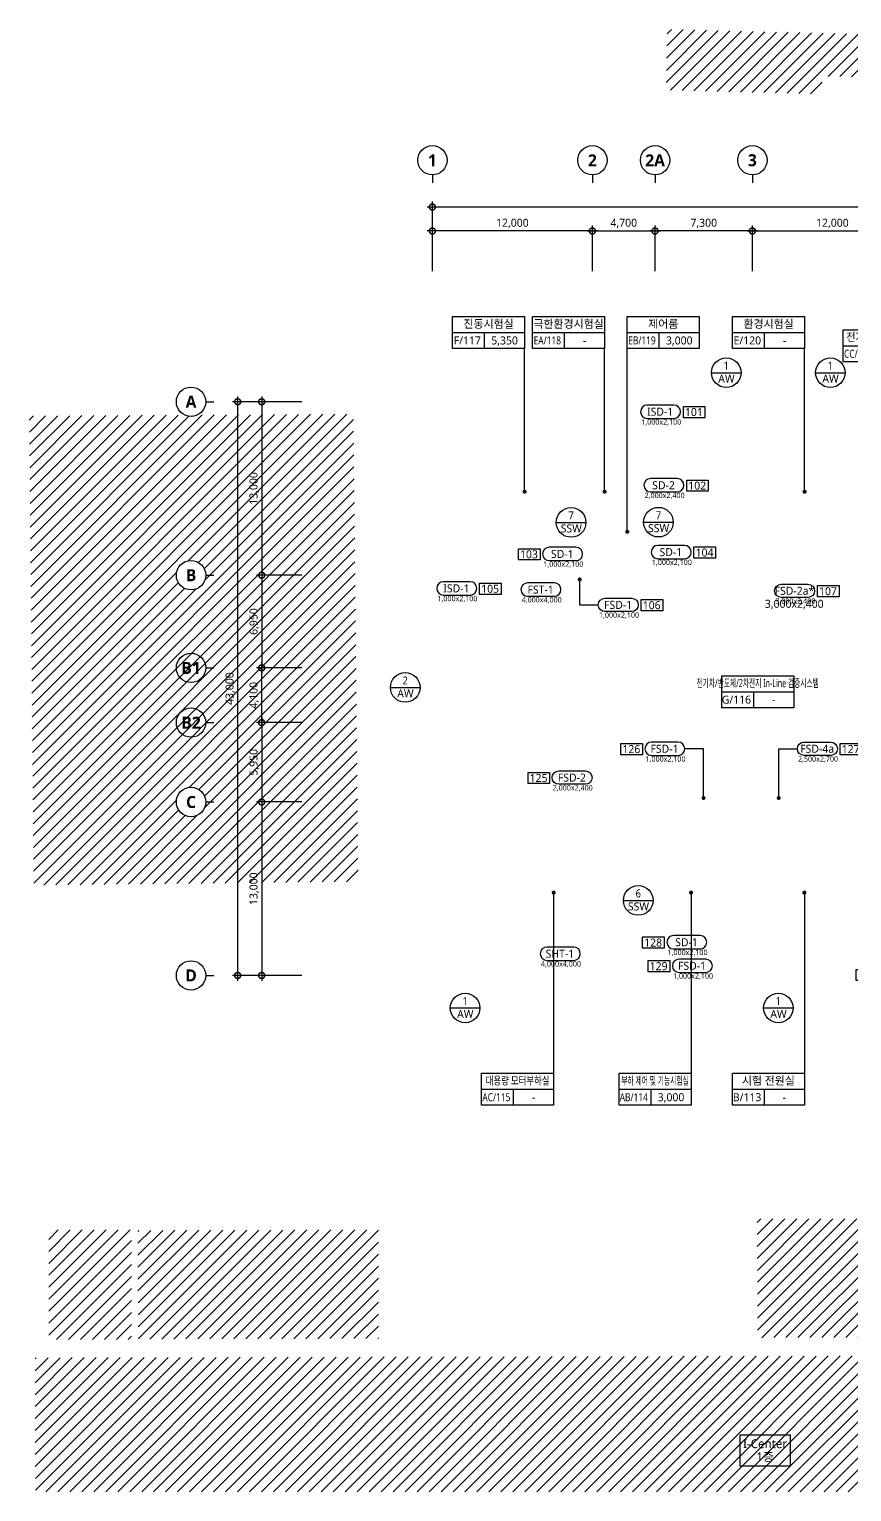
# Model space of a CAD drawing. Header units: millimetres. Extents: x 11266 to 497460, y 4200 to 113820.
# Drawn here: x 11266 to 72953, y 4200 to 113820 of the extents above; entities that cross this region are included whole.
import ezdxf
from ezdxf.enums import TextEntityAlignment as Align

# ---------------------------------------------------------------- set-up
doc = ezdxf.new("R2010")
doc.units = ezdxf.units.MM
doc.header["$LTSCALE"] = 200
doc.layers.get('DEFPOINTS').update_dxf_attribs({"color": 137})
for name, color, linetype, plot in [('# Door 사이즈', 7, 'Continuous', False), ('# 도어 넘버', 3, 'Continuous', False), ('AREA', 30, 'Continuous', False)]:
    doc.layers.add(name, color=color, linetype=linetype, plot=plot)
for name, color, linetype in [('a-TAG-1', 6, 'Continuous'), ('DIM', 7, 'Continuous'), ('HAT', 8, 'Continuous'), ('SYM', 6, 'Continuous'), ('SYM-BUB', 3, 'Continuous'), ('SYM-LEAD', 6, 'Continuous'), ('TEXT', 3, 'Continuous'), ('TEXT-NOTE', 6, 'Continuous')]:
    doc.layers.add(name, color=color, linetype=linetype)
doc.styles.add('$0$스타일1', font='malgun.ttf')
doc.styles.add('ARIAL', font='malgun.ttf')
doc.styles.add('S1', font='malgun.ttf')
doc.styles.add('맑은고딕B', font='malgunbd.ttf')
doc.styles.add('스타일1', font='malgun.ttf')
doc.styles.add('스타일2', font='malgunbd.ttf')
doc.dimstyles.new('CJA', dxfattribs={"dimscale": 300, "dimtxt": 2.7, "dimasz": 1, "dimexe": 2, "dimexo": 3, "dimgap": 1, "dimtad": 1, "dimdec": 0, "dimzin": 1, "dimdsep": 46, "dimlunit": 6, "dimtxsty": '$0$스타일1', "dimblk": 'CJDOT', "dimcen": 0.09, "dimdle": 1, "dimclrd": 256, "dimclre": 256, "dimclrt": 3, "dimadec": 0, "dimazin": 0, "dimtfac": 1, "dimtdec": 0, "dimtix": 1, "dimtmove": 2, "dimatfit": 3, "dimldrblk": 'CJDOT', "dimfxl": 1, "dimtolj": 1, "dimtzin": 1, "dimarcsym": 0})
doc.dimstyles.new('DIM-QD 1', dxfattribs={"dimtxt": 3, "dimasz": 1.5, "dimexe": 1, "dimexo": 0, "dimgap": 1, "dimtad": 1, "dimdec": 3, "dimdsep": 46, "dimlunit": 6, "dimtxsty": '$0$스타일1', "dimblk1": 'ARCHTICK', "dimblk2": 'ARCHTICK', "dimsah": 1, "dimcen": 0, "dimclrd": 256, "dimclre": 256, "dimclrt": 3, "dimazin": 2, "dimtfac": 1, "dimtdec": 3, "dimtix": 1, "dimtmove": 2, "dimatfit": 3, "dimldrblk": 'ARCHTICK', "dimfxl": 1, "dimtolj": 1, "dimtzin": 0, "dimarcsym": 0})
pattern_1 = [(45, (-41500, -85900), (-449.0128, 449.0128), [])]
pattern_2 = [(45, (-42296.06, -85576.2), (-449.0128, 449.0128), [])]

# ---------------------------------------------------------------- blocks, each defined once
blk = doc.blocks.new('DN')
at = {"layer": 'SYM', "color": 6}
blk.add_lwpolyline([(12.5, 0.17, 1), (12.5, 5.17), (2.5, 5.17, 1), (2.5, 0.17)], format="xyb", close=True, dxfattribs=at)
at = {"layer": 'SYM', "color": 3, "style": '스타일1'}
blk.add_attdef('FSD-1', text='', height=3, dxfattribs=at).set_placement((7.37, 2.67), align=Align.MIDDLE_CENTER)
blk = doc.blocks.new('_ARCHTICK')
at = {"color": 0, "linetype": 'ByBlock', "const_width": 0.15}
blk.add_lwpolyline([(-0.5, -0.5), (0.5, 0.5)], dxfattribs=at)
blk = doc.blocks.new('dor&win')
at = {"layer": 'a-TAG-1', "ltscale": 0.2}
blk.add_line((-5.5, 0), (5.5, 0), dxfattribs=at)
blk.add_circle((0, 0), 5.5, dxfattribs=at)
at = {"layer": 'a-TAG-1', "color": 3, "style": 'ARIAL'}
for tag, p in [('1', (0, 2.58)), ('FSD', (0.07, -2.22))]:
    blk.add_attdef(tag, text='', height=3, dxfattribs=at).set_placement(p, align=Align.MIDDLE_CENTER)
blk = doc.blocks.new('room')
at = {"layer": 'TEXT-NOTE'}
for p, q in [((0, 0), (0, 12)), ((0, 12), (27, 12)), ((27, 12), (27, 0)), ((0, 6), (27, 6)), ((12, 0), (12, 6)), ((27, 0), (0, 0))]:
    blk.add_line(p, q, dxfattribs=at)
at = {"layer": 'TEXT-NOTE', "color": 3, "style": '스타일1'}
for tag, p in [('실명', (13.5, 9.28)), ('101', (5.53, 3.02)), ('2400', (19.5, 3))]:
    blk.add_attdef(tag, text='', height=3, dxfattribs=at).set_placement(p, align=Align.MIDDLE)
blk = doc.blocks.new('1F-H')
at = {"layer": 'HAT'}
h = blk.add_hatch(dxfattribs=at)
h.set_pattern_fill('ANSI31', color=256, scale=200)
h.set_pattern_definition(pattern_1)
h.paths.add_polyline_path([(32238, 27552), (17609, 27920), (17523, 23353), (29221, 23059), (29255, 24399), (32157, 24326)])
h = blk.add_hatch(dxfattribs=at)
h.set_pattern_fill('ANSI31', color=256, scale=200)
h.set_pattern_definition(pattern_1)
h.paths.add_polyline_path([(-29892, -36239), (-5562, -35966), (-5920, -924), (-17625, -992, -0.2239078), (-18563, -998), (-30234, -1066)])
h.paths.add_polyline_path([(-17000, -30000, -1), (-19200, -30000, -1)], flags=16)
h.paths.add_polyline_path([(-19200, -13000, -1), (-17000, -13000, -1)], flags=16)
h.paths.add_polyline_path([(-14564, -22876), (-14564, -20095), (-15974, -20095), (-15974, -22876)], flags=24)
h.paths.add_polyline_path([(-12766, -7917), (-12766, -5135), (-14176, -5135), (-14176, -7917)], flags=24)
h.paths.add_polyline_path([(-12766, -22917), (-12766, -20135), (-14176, -20135), (-14176, -22917)], flags=24)
h.paths.add_polyline_path([(-12766, -37917), (-12766, -35135), (-14176, -35135), (-14176, -37917)], flags=9)
h.paths.add_polyline_path([(-18724, -13675), (-17476, -13675), (-17476, -12325), (-18724, -12325)], flags=8)
h.paths.add_polyline_path([(-18733, -30698), (-17467, -30698), (-17467, -29302), (-18733, -29302)], flags=8)
h = blk.add_hatch(dxfattribs=at)
h.set_pattern_fill('ANSI31', color=256, scale=200)
h.set_pattern_definition(pattern_2)
h.paths.add_polyline_path([(24362, -61254), (37474, -61225), (37494, -70124), (24382, -70153)])
h = blk.add_hatch(dxfattribs=at)
h.set_pattern_fill('ANSI31', color=256, scale=200)
h.set_pattern_definition(pattern_2)
h.paths.add_polyline_path([(55404, -61207), (68045, -61179), (68062, -68636), (55421, -68664)])
h = blk.add_hatch(dxfattribs=at)
h.set_pattern_fill('ANSI31', color=256, scale=200)
h.set_pattern_definition(pattern_1)
h.paths.add_polyline_path([(-22560, -62074), (-28764, -62074), (-28764, -70294), (-22560, -70294)])
h = blk.add_hatch(dxfattribs=at)
h.set_pattern_fill('ANSI31', color=256, scale=200)
h.set_pattern_definition(pattern_2)
h.paths.add_polyline_path([(-22088, -62112), (-4051, -62061), (-4047, -70217), (-22069, -70257)])
h = blk.add_hatch(dxfattribs=at)
h.set_pattern_fill('ANSI31', color=256, scale=200)
h.set_pattern_definition([(45, (-41403.44, 32900), (-449.0128, 449.0128), [])])
h.paths.add_polyline_path([(71570, -71430), (-29797, -71656), (-29774, -81700), (71567, -81700)])
blk = doc.blocks.new('_DotSmall')
at = {"color": 0, "linetype": 'ByBlock', "const_width": 0.5}
blk.add_lwpolyline([(-0.0625, 0, 1), (0.0625, 0, 1)], format="xyb", close=True, dxfattribs=at)
blk = doc.blocks.new('*D17')
at = {"layer": 'DEFPOINTS', "color": 0, "transparency": 16777216}
for p in [(364096, 85576), (369496, 85576), (369496, 42576)]:
    blk.add_point(p, dxfattribs=at)
at = {"layer": 'DIM', "color": 7, "lineweight": -2, "transparency": 16777216}
for p, q in [((368896, 85576), (363696, 85576)), ((364096, 42176), (364096, 85976)), ((368896, 42576), (363696, 42576))]:
    blk.add_line(p, q, dxfattribs=at)
at = {"layer": 'DIM', "color": 7, "lineweight": -2, "transparency": 16777216, "xscale": 900, "yscale": 900, "zscale": 900}
for p, rotation in [((364096, 85576), 90), ((364096, 42576), 270)]:
    blk.add_blockref('_DotSmall', p, dxfattribs=dict(at, rotation=rotation))
at = {"layer": 'DIM', "color": 3, "transparency": 16777216, "insert": (363536, 64076), "char_height": 600, "attachment_point": 5, "rotation": 90, "style": '$0$스타일1'}
blk.add_mtext('\\A1;43,000', dxfattribs=at)
blk = doc.blocks.new('CJDOT')
blk.add_line((-2, 0), (2, 0))
at = {"const_width": 0.5}
blk.add_lwpolyline([(-0.25, 0, 1), (0.25, 0, 1)], format="xyb", close=True, dxfattribs=at)
blk = doc.blocks.new('*D18')
at = {"layer": 'DEFPOINTS', "color": 0, "transparency": 16777216}
for p in [(369496, 85576), (365896, 72576), (369496, 72576)]:
    blk.add_point(p, dxfattribs=at)
at = {"layer": 'DIM', "color": 7, "lineweight": -2, "transparency": 16777216}
for p, q in [((368896, 85576), (365496, 85576)), ((365896, 85976), (365896, 72176)), ((368896, 72576), (365496, 72576))]:
    blk.add_line(p, q, dxfattribs=at)
at = {"layer": 'DIM', "color": 7, "lineweight": -2, "transparency": 16777216, "xscale": 900, "yscale": 900, "zscale": 900}
for p, rotation in [((365896, 85576), 90), ((365896, 72576), 270)]:
    blk.add_blockref('_DotSmall', p, dxfattribs=dict(at, rotation=rotation))
at = {"layer": 'DIM', "color": 3, "transparency": 16777216, "insert": (365334, 79076), "char_height": 600, "attachment_point": 5, "rotation": 90, "style": '$0$스타일1'}
blk.add_mtext('\\A1;13,000', dxfattribs=at)
blk = doc.blocks.new('*D19')
at = {"layer": 'DEFPOINTS', "color": 0, "transparency": 16777216}
for p in [(369496, 55576), (365896, 42576), (369496, 42576)]:
    blk.add_point(p, dxfattribs=at)
at = {"layer": 'DIM', "color": 7, "lineweight": -2, "transparency": 16777216}
for p, q in [((365896, 55976), (365896, 42176)), ((368896, 55576), (365496, 55576)), ((368896, 42576), (365496, 42576))]:
    blk.add_line(p, q, dxfattribs=at)
at = {"layer": 'DIM', "color": 7, "lineweight": -2, "transparency": 16777216, "xscale": 900, "yscale": 900, "zscale": 900}
for p, rotation in [((365896, 55576), 90), ((365896, 42576), 270)]:
    blk.add_blockref('_DotSmall', p, dxfattribs=dict(at, rotation=rotation))
at = {"layer": 'DIM', "color": 3, "transparency": 16777216, "insert": (365334, 49076), "char_height": 600, "attachment_point": 5, "rotation": 90, "style": '$0$스타일1'}
blk.add_mtext('\\A1;13,000', dxfattribs=at)
blk = doc.blocks.new('NEW_BUB')
at = {"layer": 'SYM-BUB', "color": 6}
blk.add_line((0, 3), (0, 0), dxfattribs=at)
blk.add_circle((0, 8.5), 5.5, dxfattribs=at)
at = {"layer": 'SYM-BUB', "color": 3, "style": '스타일2'}
blk.add_attdef('X', text='', height=4.5, dxfattribs=at).set_placement((0, 8.5), align=Align.MIDDLE)
blk = doc.blocks.new('*D20')
at = {"layer": 'DEFPOINTS', "color": 0, "transparency": 16777216}
for p in [(369496, 61526), (365896, 55576), (369496, 55576)]:
    blk.add_point(p, dxfattribs=at)
at = {"layer": 'DIM', "color": 7, "lineweight": -2, "transparency": 16777216}
for p, q in [((368896, 61526), (365496, 61526)), ((365896, 61926), (365896, 55176)), ((368896, 55576), (365496, 55576))]:
    blk.add_line(p, q, dxfattribs=at)
at = {"layer": 'DIM', "color": 7, "lineweight": -2, "transparency": 16777216, "xscale": 900, "yscale": 900, "zscale": 900}
for p, rotation in [((365896, 61526), 90), ((365896, 55576), 270)]:
    blk.add_blockref('_DotSmall', p, dxfattribs=dict(at, rotation=rotation))
at = {"layer": 'DIM', "color": 3, "transparency": 16777216, "insert": (365336, 58551), "char_height": 600, "attachment_point": 5, "rotation": 90, "style": '$0$스타일1'}
blk.add_mtext('\\A1;5,950', dxfattribs=at)
blk = doc.blocks.new('*D21')
at = {"layer": 'DEFPOINTS', "color": 0, "transparency": 16777216}
for p in [(365896, 65626), (369496, 65626), (369496, 61526)]:
    blk.add_point(p, dxfattribs=at)
at = {"layer": 'DIM', "color": 7, "lineweight": -2, "transparency": 16777216}
for p, q in [((365896, 61126), (365896, 66026)), ((368896, 65626), (365496, 65626)), ((368896, 61526), (365496, 61526))]:
    blk.add_line(p, q, dxfattribs=at)
at = {"layer": 'DIM', "color": 7, "lineweight": -2, "transparency": 16777216, "xscale": 900, "yscale": 900, "zscale": 900}
for p, rotation in [((365896, 65626), 90), ((365896, 61526), 270)]:
    blk.add_blockref('_DotSmall', p, dxfattribs=dict(at, rotation=rotation))
at = {"layer": 'DIM', "color": 3, "transparency": 16777216, "insert": (365334, 63576), "char_height": 600, "attachment_point": 5, "rotation": 90, "style": '$0$스타일1'}
blk.add_mtext('\\A1;4,100', dxfattribs=at)
blk = doc.blocks.new('*D22')
at = {"layer": 'DEFPOINTS', "color": 0, "transparency": 16777216}
for p in [(369496, 72576), (365896, 65626), (369496, 65626)]:
    blk.add_point(p, dxfattribs=at)
at = {"layer": 'DIM', "color": 7, "lineweight": -2, "transparency": 16777216}
for p, q in [((368896, 72576), (365496, 72576)), ((365896, 72976), (365896, 65226)), ((368896, 65626), (365496, 65626))]:
    blk.add_line(p, q, dxfattribs=at)
at = {"layer": 'DIM', "color": 7, "lineweight": -2, "transparency": 16777216, "xscale": 900, "yscale": 900, "zscale": 900}
for p, rotation in [((365896, 72576), 90), ((365896, 65626), 270)]:
    blk.add_blockref('_DotSmall', p, dxfattribs=dict(at, rotation=rotation))
at = {"layer": 'DIM', "color": 3, "transparency": 16777216, "insert": (365336, 69101), "char_height": 600, "attachment_point": 5, "rotation": 90, "style": '$0$스타일1'}
blk.add_mtext('\\A1;6,950', dxfattribs=at)
blk = doc.blocks.new('*D24')
at = {"layer": 'DEFPOINTS', "color": 0, "transparency": 16777216}
for p in [(449696, 100176), (378696, 94776), (449696, 94776)]:
    blk.add_point(p, dxfattribs=at)
at = {"layer": 'DIM', "color": 7, "lineweight": -2, "transparency": 16777216}
for p, q in [((378296, 100176), (450096, 100176)), ((378696, 95376), (378696, 100576)), ((449696, 95376), (449696, 100576))]:
    blk.add_line(p, q, dxfattribs=at)
at = {"layer": 'DIM', "color": 7, "lineweight": -2, "transparency": 16777216, "xscale": 900, "yscale": 900, "zscale": 900, "rotation": 180}
blk.add_blockref('_DotSmall', (378696, 100176), dxfattribs=at)
at = {"layer": 'DIM', "color": 7, "lineweight": -2, "transparency": 16777216, "xscale": 900, "yscale": 900, "zscale": 900}
blk.add_blockref('_DotSmall', (449696, 100176), dxfattribs=at)
at = {"layer": 'DIM', "color": 3, "transparency": 16777216, "insert": (414196, 100738), "char_height": 600, "attachment_point": 5, "style": '스타일1'}
blk.add_mtext('\\A1;71,000', dxfattribs=at)
blk = doc.blocks.new('*D25')
at = {"layer": 'DEFPOINTS', "color": 0, "transparency": 16777216}
for p in [(430696, 98376), (428696, 94776), (430696, 94776)]:
    blk.add_point(p, dxfattribs=at)
at = {"layer": 'DIM', "color": 7, "lineweight": -2, "transparency": 16777216}
for p, q in [((428696, 95376), (428696, 98776)), ((430696, 95376), (430696, 98776)), ((428696, 98376), (427796, 98376)), ((428696, 98376), (430696, 98376)), ((430696, 98376), (431596, 98376))]:
    blk.add_line(p, q, dxfattribs=at)
at = {"layer": 'DIM', "color": 7, "lineweight": -2, "transparency": 16777216, "xscale": 900, "yscale": 900, "zscale": 900}
blk.add_blockref('_DotSmall', (428696, 98376), dxfattribs=at)
at = {"layer": 'DIM', "color": 7, "lineweight": -2, "transparency": 16777216, "xscale": 900, "yscale": 900, "zscale": 900, "rotation": 180}
blk.add_blockref('_DotSmall', (430696, 98376), dxfattribs=at)
at = {"layer": 'DIM', "color": 3, "transparency": 16777216, "insert": (429696, 98937), "char_height": 600, "attachment_point": 5, "style": '스타일1'}
blk.add_mtext('\\A1;2,000', dxfattribs=at)
blk = doc.blocks.new('*D26')
at = {"layer": 'DEFPOINTS', "color": 0, "transparency": 16777216}
for p in [(428696, 98376), (414696, 94776), (428696, 94776)]:
    blk.add_point(p, dxfattribs=at)
at = {"layer": 'DIM', "color": 7, "lineweight": -2, "transparency": 16777216}
for p, q in [((414696, 95376), (414696, 98776)), ((428696, 95376), (428696, 98776)), ((414296, 98376), (429096, 98376))]:
    blk.add_line(p, q, dxfattribs=at)
at = {"layer": 'DIM', "color": 7, "lineweight": -2, "transparency": 16777216, "xscale": 900, "yscale": 900, "zscale": 900, "rotation": 180}
blk.add_blockref('_DotSmall', (414696, 98376), dxfattribs=at)
at = {"layer": 'DIM', "color": 7, "lineweight": -2, "transparency": 16777216, "xscale": 900, "yscale": 900, "zscale": 900}
blk.add_blockref('_DotSmall', (428696, 98376), dxfattribs=at)
at = {"layer": 'DIM', "color": 3, "transparency": 16777216, "insert": (421696, 98938), "char_height": 600, "attachment_point": 5, "style": '스타일1'}
blk.add_mtext('\\A1;14,000', dxfattribs=at)
blk = doc.blocks.new('*D27')
at = {"layer": 'DEFPOINTS', "color": 0, "transparency": 16777216}
for p in [(414696, 98376), (402696, 94776), (414696, 94776)]:
    blk.add_point(p, dxfattribs=at)
at = {"layer": 'DIM', "color": 7, "lineweight": -2, "transparency": 16777216}
for p, q in [((402696, 95376), (402696, 98776)), ((414696, 95376), (414696, 98776)), ((402296, 98376), (415096, 98376))]:
    blk.add_line(p, q, dxfattribs=at)
at = {"layer": 'DIM', "color": 7, "lineweight": -2, "transparency": 16777216, "xscale": 900, "yscale": 900, "zscale": 900, "rotation": 180}
blk.add_blockref('_DotSmall', (402696, 98376), dxfattribs=at)
at = {"layer": 'DIM', "color": 7, "lineweight": -2, "transparency": 16777216, "xscale": 900, "yscale": 900, "zscale": 900}
blk.add_blockref('_DotSmall', (414696, 98376), dxfattribs=at)
at = {"layer": 'DIM', "color": 3, "transparency": 16777216, "insert": (408696, 98938), "char_height": 600, "attachment_point": 5, "style": '스타일1'}
blk.add_mtext('\\A1;12,000', dxfattribs=at)
blk = doc.blocks.new('*D28')
at = {"layer": 'DEFPOINTS', "color": 0, "transparency": 16777216}
for p in [(395396, 98376), (390696, 94776), (395396, 94776)]:
    blk.add_point(p, dxfattribs=at)
at = {"layer": 'DIM', "color": 7, "lineweight": -2, "transparency": 16777216}
for p, q in [((390696, 95376), (390696, 98776)), ((395396, 95376), (395396, 98776)), ((390296, 98376), (395796, 98376))]:
    blk.add_line(p, q, dxfattribs=at)
at = {"layer": 'DIM', "color": 7, "lineweight": -2, "transparency": 16777216, "xscale": 900, "yscale": 900, "zscale": 900, "rotation": 180}
blk.add_blockref('_DotSmall', (390696, 98376), dxfattribs=at)
at = {"layer": 'DIM', "color": 7, "lineweight": -2, "transparency": 16777216, "xscale": 900, "yscale": 900, "zscale": 900}
blk.add_blockref('_DotSmall', (395396, 98376), dxfattribs=at)
at = {"layer": 'DIM', "color": 3, "transparency": 16777216, "insert": (393046, 98937), "char_height": 600, "attachment_point": 5, "style": '스타일1'}
blk.add_mtext('\\A1;4,700', dxfattribs=at)
blk = doc.blocks.new('*D29')
at = {"layer": 'DEFPOINTS', "color": 0, "transparency": 16777216}
for p in [(395396, 98376), (395396, 94776), (402696, 94776)]:
    blk.add_point(p, dxfattribs=at)
at = {"layer": 'DIM', "color": 7, "lineweight": -2, "transparency": 16777216}
for p, q in [((395396, 95376), (395396, 98776)), ((402696, 95376), (402696, 98776)), ((403096, 98376), (394996, 98376))]:
    blk.add_line(p, q, dxfattribs=at)
at = {"layer": 'DIM', "color": 7, "lineweight": -2, "transparency": 16777216, "xscale": 900, "yscale": 900, "zscale": 900, "rotation": 180}
blk.add_blockref('_DotSmall', (395396, 98376), dxfattribs=at)
at = {"layer": 'DIM', "color": 7, "lineweight": -2, "transparency": 16777216, "xscale": 900, "yscale": 900, "zscale": 900}
blk.add_blockref('_DotSmall', (402696, 98376), dxfattribs=at)
at = {"layer": 'DIM', "color": 3, "transparency": 16777216, "insert": (399046, 98937), "char_height": 600, "attachment_point": 5, "style": '스타일1'}
blk.add_mtext('\\A1;7,300', dxfattribs=at)
blk = doc.blocks.new('*D30')
at = {"layer": 'DEFPOINTS', "color": 0, "transparency": 16777216}
for p in [(430696, 98376), (430696, 94776), (436821, 94776)]:
    blk.add_point(p, dxfattribs=at)
at = {"layer": 'DIM', "color": 7, "lineweight": -2, "transparency": 16777216}
for p, q in [((430696, 95376), (430696, 98776)), ((436821, 95376), (436821, 98776)), ((437221, 98376), (430296, 98376))]:
    blk.add_line(p, q, dxfattribs=at)
at = {"layer": 'DIM', "color": 7, "lineweight": -2, "transparency": 16777216, "xscale": 900, "yscale": 900, "zscale": 900, "rotation": 180}
blk.add_blockref('_DotSmall', (430696, 98376), dxfattribs=at)
at = {"layer": 'DIM', "color": 7, "lineweight": -2, "transparency": 16777216, "xscale": 900, "yscale": 900, "zscale": 900}
blk.add_blockref('_DotSmall', (436821, 98376), dxfattribs=at)
at = {"layer": 'DIM', "color": 3, "transparency": 16777216, "insert": (433759, 98938), "char_height": 600, "attachment_point": 5, "style": '스타일1'}
blk.add_mtext('\\A1;6,125', dxfattribs=at)
blk = doc.blocks.new('*D31')
at = {"layer": 'DEFPOINTS', "color": 0, "transparency": 16777216}
for p in [(436821, 98376), (436821, 94776), (439696, 94776)]:
    blk.add_point(p, dxfattribs=at)
at = {"layer": 'DIM', "color": 7, "lineweight": -2, "transparency": 16777216}
for p, q in [((436821, 95376), (436821, 98776)), ((439696, 95376), (439696, 98776)), ((440096, 98376), (436421, 98376))]:
    blk.add_line(p, q, dxfattribs=at)
at = {"layer": 'DIM', "color": 7, "lineweight": -2, "transparency": 16777216, "xscale": 900, "yscale": 900, "zscale": 900, "rotation": 180}
blk.add_blockref('_DotSmall', (436821, 98376), dxfattribs=at)
at = {"layer": 'DIM', "color": 7, "lineweight": -2, "transparency": 16777216, "xscale": 900, "yscale": 900, "zscale": 900}
blk.add_blockref('_DotSmall', (439696, 98376), dxfattribs=at)
at = {"layer": 'DIM', "color": 3, "transparency": 16777216, "insert": (438259, 98937), "char_height": 600, "attachment_point": 5, "style": '스타일1'}
blk.add_mtext('\\A1;2,875', dxfattribs=at)
blk = doc.blocks.new('*D32')
at = {"layer": 'DEFPOINTS', "color": 0, "transparency": 16777216}
for p in [(378696, 98376), (378696, 94776), (390696, 94776)]:
    blk.add_point(p, dxfattribs=at)
at = {"layer": 'DIM', "color": 7, "lineweight": -2, "transparency": 16777216}
for p, q in [((378696, 95376), (378696, 98776)), ((390696, 95376), (390696, 98776)), ((391096, 98376), (378296, 98376))]:
    blk.add_line(p, q, dxfattribs=at)
at = {"layer": 'DIM', "color": 7, "lineweight": -2, "transparency": 16777216, "xscale": 900, "yscale": 900, "zscale": 900, "rotation": 180}
blk.add_blockref('_DotSmall', (378696, 98376), dxfattribs=at)
at = {"layer": 'DIM', "color": 7, "lineweight": -2, "transparency": 16777216, "xscale": 900, "yscale": 900, "zscale": 900}
blk.add_blockref('_DotSmall', (390696, 98376), dxfattribs=at)
at = {"layer": 'DIM', "color": 3, "transparency": 16777216, "insert": (384696, 98938), "char_height": 600, "attachment_point": 5, "style": '스타일1'}
blk.add_mtext('\\A1;12,000', dxfattribs=at)
blk = doc.blocks.new('*D33')
at = {"layer": 'DEFPOINTS', "color": 0, "transparency": 16777216}
for p in [(449696, 98376), (439696, 94776), (449696, 94776)]:
    blk.add_point(p, dxfattribs=at)
at = {"layer": 'DIM', "color": 7, "lineweight": -2, "transparency": 16777216}
for p, q in [((439696, 95376), (439696, 98776)), ((449696, 95376), (449696, 98776)), ((439296, 98376), (450096, 98376))]:
    blk.add_line(p, q, dxfattribs=at)
at = {"layer": 'DIM', "color": 7, "lineweight": -2, "transparency": 16777216, "xscale": 900, "yscale": 900, "zscale": 900, "rotation": 180}
blk.add_blockref('_DotSmall', (439696, 98376), dxfattribs=at)
at = {"layer": 'DIM', "color": 7, "lineweight": -2, "transparency": 16777216, "xscale": 900, "yscale": 900, "zscale": 900}
blk.add_blockref('_DotSmall', (449696, 98376), dxfattribs=at)
at = {"layer": 'DIM', "color": 3, "transparency": 16777216, "insert": (444696, 98938), "char_height": 600, "attachment_point": 5, "style": '스타일1'}
blk.add_mtext('\\A1;10,000', dxfattribs=at)
blk = doc.blocks.new('1F DOOR NUMBER')
at = {"layer": '# 도어 넘버', "flags": 128}
for points in [[(20442, 42645), (20442, 41805), (18823, 41805), (18823, 42645)], [(20691, 37133), (20691, 36293), (19072, 36293), (19072, 37133)], [(8073, 31984), (8073, 31144), (6454, 31144), (6454, 31984)], [(21239, 32120), (21239, 31280), (19620, 31280), (19620, 32120)], [(5159, 29404), (5159, 28564), (3540, 28564), (3540, 29404)], [(30497, 29220), (30497, 28380), (28878, 28380), (28878, 29220)], [(46277, 29117), (46277, 28277), (44658, 28277), (44658, 29117)], [(17273, 28168), (17273, 27328), (15654, 27328), (15654, 28168)], [(62795, 27975), (62795, 27135), (61176, 27135), (61176, 27975)], [(78044, 27309), (78044, 26469), (76425, 26469), (76425, 27309)], [(46136, 25822), (46136, 24982), (44517, 24982), (44517, 25822)], [(57130, 24300), (57130, 23460), (55510, 23460), (55510, 24300)], [(63358, 24480), (63358, 23640), (61739, 23640), (61739, 24480)], [(78044, 24480), (78044, 23640), (76425, 23640), (76425, 24480)], [(58909, 21069), (58909, 20229), (57290, 20229), (57290, 21069)], [(71742, 21749), (71742, 20909), (70122, 20909), (70122, 21749)], [(52829, 20089), (52829, 19249), (51209, 19249), (51209, 20089)], [(55610, 18037), (55610, 17197), (53990, 17197), (53990, 18037)], [(15751, 17383), (15751, 16543), (14132, 16543), (14132, 17383)], [(32200, 17383), (32200, 16543), (30581, 16543), (30581, 17383)], [(46389, 16374), (46389, 15534), (44770, 15534), (44770, 16374)], [(8793, 15221), (8793, 14381), (7174, 14381), (7174, 15221)], [(40271, 12259), (40271, 11419), (38652, 11419), (38652, 12259)], [(51516, 12477), (51516, 11637), (49896, 11637), (49896, 12477)], [(70803, 12837), (70803, 11997), (69184, 11997), (69184, 12837)], [(64643, 11696), (64643, 10856), (63024, 10856), (63024, 11696)], [(64643, 10856), (64643, 10016), (63024, 10016), (63024, 10856)], [(17383, 2882), (17383, 2042), (15764, 2042), (15764, 2882)], [(40429, 2225), (40429, 1385), (38809, 1385), (38809, 2225)], [(17797, 1113), (17797, 273), (16178, 273), (16178, 1113)]]:
    blk.add_lwpolyline(points, close=True, dxfattribs=at)
at = {"layer": 'DEFPOINTS', "flags": 128}
blk.add_lwpolyline([(36444, 448), (36444, -392), (31773, -392), (31773, 448)], close=True, dxfattribs=at)
at = {"layer": '# 도어 넘버', "style": '스타일1'}
for s, p in [('101', (18943, 41925)), ('102', (19192, 36413)), ('103', (6574, 31264)), ('104', (19740, 31400)), ('105', (3660, 28684)), ('107', (28998, 28500)), ('108', (44778, 28397)), ('106', (15774, 27448)), ('112', (61296, 27255)), ('114', (76545, 26589)), ('109', (44637, 25102)), ('110', (55630, 23580)), ('113', (61859, 23760)), ('114', (76545, 23760)), ('120 x3', (57410, 20349)), ('115', (70242, 21029)), ('111', (51329, 19369)), ('116', (54110, 17317)), ('126', (14252, 16663)), ('127', (30701, 16663)), ('117', (44890, 15654)), ('125', (7294, 14501)), ('121', (38772, 11539)), ('122', (50016, 11757)), ('123', (69304, 12117)), ('118', (63144, 10976)), ('119', (63144, 10136)), ('128', (15884, 2162)), ('124', (38929, 1505)), ('129', (16298, 393))]:
    blk.add_text(s, height=600, dxfattribs=at).set_placement(p)
blk = doc.blocks.new('A$Cae429de4')
at = {"layer": 'SYM-BUB'}
ref = blk.add_blockref('NEW_BUB', (-7200, 0), dxfattribs=dict(at, xscale=200.0000000000001, yscale=200.0000000000001, zscale=200.0000000000001, rotation=90))
ref.add_attrib('X', 'A', dxfattribs={"color": 3, "height": 900, "style": '맑은고딕B'}).set_placement((-8900, 0), align=Align.MIDDLE)
ref = blk.add_blockref('NEW_BUB', (-7200, -13000), dxfattribs=dict(at, xscale=200.0000000000001, yscale=200.0000000000001, zscale=200.0000000000001, rotation=90))
ref.add_attrib('X', 'B', dxfattribs={"color": 3, "height": 900, "style": '맑은고딕B'}).set_placement((-8900, -13000), align=Align.MIDDLE)
ref = blk.add_blockref('NEW_BUB', (-7200, -19950), dxfattribs=dict(at, xscale=200.0000000000001, yscale=200.0000000000001, zscale=200.0000000000001, rotation=90))
ref.add_attrib('X', 'B1', dxfattribs={"color": 3, "height": 900, "style": '맑은고딕B'}).set_placement((-8900, -19950), align=Align.MIDDLE)
ref = blk.add_blockref('NEW_BUB', (-7200, -24050), dxfattribs=dict(at, xscale=200.0000000000001, yscale=200.0000000000001, zscale=200.0000000000001, rotation=90))
ref.add_attrib('X', 'B2', dxfattribs={"color": 3, "height": 900, "style": '맑은고딕B'}).set_placement((-8900, -24050), align=Align.MIDDLE)
ref = blk.add_blockref('NEW_BUB', (-7200, -30000), dxfattribs=dict(at, xscale=200.0000000000001, yscale=200.0000000000001, zscale=200.0000000000001, rotation=90))
ref.add_attrib('X', 'C', dxfattribs={"color": 3, "height": 900, "style": '맑은고딕B'}).set_placement((-8900, -30000), align=Align.MIDDLE)
ref = blk.add_blockref('NEW_BUB', (-7200, -43000), dxfattribs=dict(at, xscale=200.0000000000001, yscale=200.0000000000001, zscale=200.0000000000001, rotation=90))
ref.add_attrib('X', 'D', dxfattribs={"color": 3, "height": 900, "style": '맑은고딕B'}).set_placement((-8900, -43000), align=Align.MIDDLE)
at = {"layer": 'DIM'}
for base, p1, p2, angle, picture, middle in [((-5400, 0), (0, -43000), (0, 0), 270, '*D17', (-5960.3, -21500)), ((-3600, -13000), (0, 0), (0, -13000), 90, '*D18', (-4162, -6500)), ((-3600, -19950), (0, -13000), (0, -19950), 270, '*D22', (-4160.3, -16475)), ((-3600, -19950), (0, -24050), (0, -19950), 90, '*D21', (-4162, -22000)), ((-3600, -30000), (0, -24050), (0, -30000), 270, '*D20', (-4160.3, -27025)), ((-3600, -43000), (0, -30000), (0, -43000), 270, '*D19', (-4162, -36500))]:
    dim = blk.add_linear_dim(base=base, p1=p1, p2=p2, angle=angle, dimstyle='CJA', override={"dimscale": 200, "dimtxt": 3, "dimasz": 4.5, "dimblk1": 'DotSmall', "dimblk2": 'DotSmall', "dimsah": 1, "dimdle": 2, "dimclrd": 7, "dimclre": 7}, dxfattribs=at)
    dim.commit()
    dim.dimension.update_dxf_attribs({"geometry": picture, "text_midpoint": middle, "insert": (-369496.1, -85576.2)})
blk = doc.blocks.new('축열_1층')
at = {"layer": 'SYM-BUB', "color": 6}
blk.add_lwpolyline([(-19000, 7200), (-19000, 7500), (-18000, 7500), (-18000, 7800)], dxfattribs=at)
blk.add_circle((-18000, 8900), 1100, dxfattribs=at)
at = {"layer": 'SYM-BUB'}
ref = blk.add_blockref('NEW_BUB', (-71000, 7200), dxfattribs=dict(at, xscale=200.0000000000001, yscale=200.0000000000001, zscale=200.0000000000001))
ref.add_attrib('X', '1', dxfattribs={"color": 3, "height": 900, "style": '맑은고딕B'}).set_placement((-71000, 8900), align=Align.MIDDLE)
ref = blk.add_blockref('NEW_BUB', (-59000, 7200), dxfattribs=dict(at, xscale=200.0000000000001, yscale=200.0000000000001, zscale=200.0000000000001))
ref.add_attrib('X', '2', dxfattribs={"color": 3, "height": 900, "style": '맑은고딕B'}).set_placement((-59000, 8900), align=Align.MIDDLE)
ref = blk.add_blockref('NEW_BUB', (-54300, 7200), dxfattribs=dict(at, xscale=200.0000000000001, yscale=200.0000000000001, zscale=200.0000000000001))
ref.add_attrib('X', '2A', dxfattribs={"color": 3, "height": 900, "style": '맑은고딕B'}).set_placement((-54300, 8900), align=Align.MIDDLE)
ref = blk.add_blockref('NEW_BUB', (-47000, 7200), dxfattribs=dict(at, xscale=200.0000000000001, yscale=200.0000000000001, zscale=200.0000000000001))
ref.add_attrib('X', '3', dxfattribs={"color": 3, "height": 900, "style": '맑은고딕B'}).set_placement((-47000, 8900), align=Align.MIDDLE)
ref = blk.add_blockref('NEW_BUB', (-35000, 7200), dxfattribs=dict(at, xscale=200.0000000000001, yscale=200.0000000000001, zscale=200.0000000000001))
ref.add_attrib('X', '4', dxfattribs={"color": 3, "height": 900, "style": '맑은고딕B'}).set_placement((-35000, 8900), align=Align.MIDDLE)
ref = blk.add_blockref('NEW_BUB', (-21000, 7200), dxfattribs=dict(at, xscale=200.0000000000001, yscale=200.0000000000001, zscale=200.0000000000001))
ref.add_attrib('X', '5', dxfattribs={"color": 3, "height": 900, "style": '맑은고딕B'}).set_placement((-21000, 8900), align=Align.MIDDLE)
ref = blk.add_blockref('NEW_BUB', (-12875, 7200), dxfattribs=dict(at, xscale=200.0000000000001, yscale=200.0000000000001, zscale=200.0000000000001))
ref.add_attrib('X', '5B', dxfattribs={"color": 3, "height": 900, "style": '맑은고딕B'}).set_placement((-12875, 8900), align=Align.MIDDLE)
ref = blk.add_blockref('NEW_BUB', (-10000, 7200), dxfattribs=dict(at, xscale=200.0000000000001, yscale=200.0000000000001, zscale=200.0000000000001))
ref.add_attrib('X', '6', dxfattribs={"color": 3, "height": 900, "style": '맑은고딕B'}).set_placement((-10000, 8900), align=Align.MIDDLE)
ref = blk.add_blockref('NEW_BUB', (0, 7200), dxfattribs=dict(at, xscale=200.0000000000001, yscale=200.0000000000001, zscale=200.0000000000001))
ref.add_attrib('X', '7', dxfattribs={"color": 3, "height": 900, "style": '맑은고딕B'}).set_placement((0, 8900), align=Align.MIDDLE)
at = {"layer": 'SYM-BUB', "color": 3, "style": '맑은고딕B'}
blk.add_attdef('5A', text='', height=900, dxfattribs=at).set_placement((-18000, 8900), align=Align.MIDDLE)
at = {"layer": 'DIM'}
dim = blk.add_linear_dim(base=(0, 5400), p1=(-71000, 0), p2=(0, 0), angle=180, dimstyle='CJA', override={"dimscale": 200, "dimtxt": 3, "dimasz": 4.5, "dimtxsty": '스타일1', "dimblk1": 'DotSmall', "dimblk2": 'DotSmall', "dimsah": 1, "dimdle": 2, "dimclrd": 7, "dimclre": 7}, dxfattribs=at)
dim.commit()
dim.dimension.update_dxf_attribs({"geometry": '*D24', "text_midpoint": (-35500, 5962), "dimtype": 128, "insert": (-449696.1, -94776.2)})
for base, p1, p2, picture, middle in [((-71000, 3600), (-59000, 0), (-71000, 0), '*D32', (-65000, 4162)), ((-54300, 3600), (-47000, 0), (-54300, 0), '*D29', (-50650, 4160.3)), ((-19000, 3600), (-12875, 0), (-19000, 0), '*D30', (-15937.5, 4162)), ((-12875, 3600), (-10000, 0), (-12875, 0), '*D31', (-11437.5, 4160.3))]:
    dim = blk.add_linear_dim(base=base, p1=p1, p2=p2, angle=180, dimstyle='CJA', override={"dimscale": 200, "dimtxt": 3, "dimasz": 4.5, "dimtxsty": '스타일1', "dimblk1": 'DotSmall', "dimblk2": 'DotSmall', "dimsah": 1, "dimdle": 2, "dimclrd": 7, "dimclre": 7}, dxfattribs=at)
    dim.commit()
    dim.dimension.update_dxf_attribs({"geometry": picture, "text_midpoint": middle, "insert": (-449696.1, -94776.2)})
for base, p1, p2, picture, middle in [((-54300, 3600), (-59000, 0), (-54300, 0), '*D28', (-56650, 4160.3)), ((-35000, 3600), (-47000, 0), (-35000, 0), '*D27', (-41000, 4162)), ((-21000, 3600), (-35000, 0), (-21000, 0), '*D26', (-28000, 4162)), ((-19000, 3600), (-21000, 0), (-19000, 0), '*D25', (-20000, 4160.3)), ((0, 3600), (-10000, 0), (0, 0), '*D33', (-5000, 4162))]:
    dim = blk.add_linear_dim(base=base, p1=p1, p2=p2, dimstyle='CJA', override={"dimscale": 200, "dimtxt": 3, "dimasz": 4.5, "dimtxsty": '스타일1', "dimblk1": 'DotSmall', "dimblk2": 'DotSmall', "dimsah": 1, "dimdle": 2, "dimclrd": 7, "dimclre": 7}, dxfattribs=at)
    dim.commit()
    dim.dimension.update_dxf_attribs({"geometry": picture, "text_midpoint": middle, "insert": (-449696.1, -94776.2)})

msp = doc.modelspace()

# ---------------------------------------------------------------- linework, layer by layer
msp.add_lwpolyline([(68358, 8450), (64555, 8450), (64555, 6139), (68358, 6139)], close=True)

# ---------------------------------------------------------------- block references
at = {"layer": '# Door 사이즈'}
msp.add_blockref('1F DOOR NUMBER', (41500, 42900), dxfattribs=at)
msp.add_blockref('축열_1층', (112500, 95100)).add_auto_attribs({'5A': '5A'})
msp.add_blockref('A$Cae429de4', (32300, 85900))
at = {"layer": 'a-TAG-1'}
ref = msp.add_blockref('dor&win', (63542, 88079), dxfattribs=dict(at, xscale=202.0202020198728, yscale=202.0202020198728, zscale=202.0202020198728))
ref.add_attrib('1', '1', dxfattribs={"color": 3, "height": 600, "style": 'S1', "width": 0.9}).set_placement((63542, 88601), align=Align.MIDDLE_CENTER)
ref.add_attrib('FSD', 'AW', dxfattribs={"color": 3, "height": 600, "style": 'S1'}).set_placement((63555, 87630), align=Align.MIDDLE_CENTER)
ref = msp.add_blockref('dor&win', (71346, 88079), dxfattribs=dict(at, xscale=202.0202020198728, yscale=202.0202020198728, zscale=202.0202020198728))
ref.add_attrib('1', '1', dxfattribs={"color": 3, "height": 600, "style": 'S1', "width": 0.9}).set_placement((71346, 88601), align=Align.MIDDLE_CENTER)
ref.add_attrib('FSD', 'AW', dxfattribs={"color": 3, "height": 600, "style": 'S1'}).set_placement((71359, 87630), align=Align.MIDDLE_CENTER)
ref = msp.add_blockref('dor&win', (51903, 76854), dxfattribs=dict(at, xscale=202.0202020198728, yscale=202.0202020198728, zscale=202.0202020198728))
ref.add_attrib('1', '7', dxfattribs={"color": 3, "height": 600, "style": 'S1', "width": 0.9}).set_placement((51903, 77376), align=Align.MIDDLE_CENTER)
ref.add_attrib('FSD', 'SSW', dxfattribs={"color": 3, "height": 600, "style": 'S1'}).set_placement((51917, 76405), align=Align.MIDDLE_CENTER)
ref = msp.add_blockref('dor&win', (58455, 76874), dxfattribs=dict(at, xscale=202.0202020198728, yscale=202.0202020198728, zscale=202.0202020198728))
ref.add_attrib('1', '7', dxfattribs={"color": 3, "height": 600, "style": 'S1', "width": 0.9}).set_placement((58455, 77396), align=Align.MIDDLE_CENTER)
ref.add_attrib('FSD', 'SSW', dxfattribs={"color": 3, "height": 600, "style": 'S1'}).set_placement((58469, 76425), align=Align.MIDDLE_CENTER)
ref = msp.add_blockref('dor&win', (39464, 64486), dxfattribs=dict(at, xscale=202.0202020198728, yscale=202.0202020198728, zscale=202.0202020198728))
ref.add_attrib('1', '2', dxfattribs={"color": 3, "height": 600, "style": 'S1', "width": 0.9}).set_placement((39464, 65008), align=Align.MIDDLE_CENTER)
ref.add_attrib('FSD', 'AW', dxfattribs={"color": 3, "height": 600, "style": 'S1'}).set_placement((39477, 64037), align=Align.MIDDLE_CENTER)
ref = msp.add_blockref('dor&win', (56942, 48524), dxfattribs=dict(at, xscale=202.0202020198728, yscale=202.0202020198728, zscale=202.0202020198728))
ref.add_attrib('1', '6', dxfattribs={"color": 3, "height": 600, "style": 'S1', "width": 0.9}).set_placement((56942, 49046), align=Align.MIDDLE_CENTER)
ref.add_attrib('FSD', 'SSW', dxfattribs={"color": 3, "height": 600, "style": 'S1'}).set_placement((56955, 48075), align=Align.MIDDLE_CENTER)
ref = msp.add_blockref('dor&win', (43956, 40459), dxfattribs=dict(at, xscale=202.0202020198728, yscale=202.0202020198728, zscale=202.0202020198728))
ref.add_attrib('1', '1', dxfattribs={"color": 3, "height": 600, "style": 'S1', "width": 0.9}).set_placement((43956, 40981), align=Align.MIDDLE_CENTER)
ref.add_attrib('FSD', 'AW', dxfattribs={"color": 3, "height": 600, "style": 'S1'}).set_placement((43970, 40010), align=Align.MIDDLE_CENTER)
ref = msp.add_blockref('dor&win', (67445, 40459), dxfattribs=dict(at, xscale=202.0202020198728, yscale=202.0202020198728, zscale=202.0202020198728))
ref.add_attrib('1', '1', dxfattribs={"color": 3, "height": 600, "style": 'S1', "width": 0.9}).set_placement((67445, 40981), align=Align.MIDDLE_CENTER)
ref.add_attrib('FSD', 'AW', dxfattribs={"color": 3, "height": 600, "style": 'S1'}).set_placement((67459, 40010), align=Align.MIDDLE_CENTER)
at = {"layer": 'AREA'}
msp.add_blockref('1F-H', (41500, 85900), dxfattribs=at)
at = {"layer": 'SYM'}
ref = msp.add_blockref('DN', (57114, 84618), dxfattribs=dict(at, xscale=200.0000000000001, yscale=200.0000000000001, zscale=200.0000000000001))
ref.add_attrib('1-FSD', 'ISD-1', dxfattribs={"color": 3, "height": 600, "style": '스타일1'}).set_placement((58588, 85153), align=Align.MIDDLE_CENTER)
ref = msp.add_blockref('DN', (57363, 79106), dxfattribs=dict(at, xscale=200.0000000000001, yscale=200.0000000000001, zscale=200.0000000000001))
ref.add_attrib('1-FSD', 'SD-2', dxfattribs={"color": 3, "height": 600, "style": '스타일1'}).set_placement((58837, 79641), align=Align.MIDDLE_CENTER)
ref = msp.add_blockref('DN', (49770, 73957), dxfattribs=dict(at, xscale=200.0000000000001, yscale=200.0000000000001, zscale=200.0000000000001))
ref.add_attrib('1-FSD', 'SD-1', dxfattribs={"color": 3, "height": 600, "style": '스타일1'}).set_placement((51244, 74492), align=Align.MIDDLE_CENTER)
ref = msp.add_blockref('DN', (57911, 74093), dxfattribs=dict(at, xscale=200.0000000000001, yscale=200.0000000000001, zscale=200.0000000000001))
ref.add_attrib('1-FSD', 'SD-1', dxfattribs={"color": 3, "height": 600, "style": '스타일1'}).set_placement((59385, 74628), align=Align.MIDDLE_CENTER)
ref = msp.add_blockref('DN', (41831, 71377), dxfattribs=dict(at, xscale=200.0000000000001, yscale=200.0000000000001, zscale=200.0000000000001))
ref.add_attrib('1-FSD', 'ISD-1', dxfattribs={"color": 3, "height": 600, "style": '스타일1'}).set_placement((43305, 71911), align=Align.MIDDLE_CENTER)
ref = msp.add_blockref('DN', (48145, 71285), dxfattribs=dict(at, xscale=200.0000000000001, yscale=200.0000000000001, zscale=200.0000000000001))
ref.add_attrib('1-FSD', 'FST-1', dxfattribs={"color": 3, "height": 600, "style": '스타일1'}).set_placement((49619, 71820), align=Align.MIDDLE_CENTER)
ref = msp.add_blockref('DN', (70169, 71193), dxfattribs=dict(at, xscale=-200.0000000000001, yscale=200.0000000000001, zscale=200.0000000000001))
ref.add_attrib('1-FSD', 'FSD-2a*', dxfattribs={"color": 3, "height": 600, "style": '스타일1'}).set_placement((68655, 71728), align=Align.MIDDLE_CENTER)
ref = msp.add_blockref('DN', (56945, 70141), dxfattribs=dict(at, xscale=-200.0000000000001, yscale=200.0000000000001, zscale=200.0000000000001))
ref.add_attrib('1-FSD', 'FSD-1', dxfattribs={"color": 3, "height": 600, "style": '스타일1'}).set_placement((55432, 70675), align=Align.MIDDLE_CENTER)
ref = msp.add_blockref('DN', (57435, 59356), dxfattribs=dict(at, xscale=200.0000000000001, yscale=200.0000000000001, zscale=200.0000000000001))
ref.add_attrib('1-FSD', 'FSD-1', dxfattribs={"color": 3, "height": 600, "style": '스타일1'}).set_placement((58910, 59890), align=Align.MIDDLE_CENTER)
ref = msp.add_blockref('DN', (71872, 59356), dxfattribs=dict(at, xscale=-200.0000000000001, yscale=200.0000000000001, zscale=200.0000000000001))
ref.add_attrib('1-FSD', 'FSD-4a', dxfattribs={"color": 3, "height": 600, "style": '스타일1'}).set_placement((70359, 59890), align=Align.MIDDLE_CENTER)
ref = msp.add_blockref('DN', (53477, 57193), dxfattribs=dict(at, xscale=-200.0000000000001, yscale=200.0000000000001, zscale=200.0000000000001))
ref.add_attrib('1-FSD', 'FSD-2', dxfattribs={"color": 3, "height": 600, "style": '스타일1'}).set_placement((51964, 57728), align=Align.MIDDLE_CENTER)
ref = msp.add_blockref('DN', (49593, 43996), dxfattribs=dict(at, xscale=200.0000000000001, yscale=200.0000000000001, zscale=200.0000000000001))
ref.add_attrib('1-FSD', 'SHT-1', dxfattribs={"color": 3, "height": 600, "style": '스타일1'}).set_placement((51067, 44531), align=Align.MIDDLE_CENTER)
ref = msp.add_blockref('DN', (59085, 44854), dxfattribs=dict(at, xscale=200.0000000000001, yscale=200.0000000000001, zscale=200.0000000000001))
ref.add_attrib('1-FSD', 'SD-1', dxfattribs={"color": 3, "height": 600, "style": '스타일1'}).set_placement((60559, 45389), align=Align.MIDDLE_CENTER)
ref = msp.add_blockref('DN', (59499, 43086), dxfattribs=dict(at, xscale=200.0000000000001, yscale=200.0000000000001, zscale=200.0000000000001))
ref.add_attrib('1-FSD', 'FSD-1', dxfattribs={"color": 3, "height": 600, "style": '스타일1'}).set_placement((60974, 43621), align=Align.MIDDLE_CENTER)
at = {"layer": 'TEXT-NOTE'}
ref = msp.add_blockref('room', (43015, 89895), dxfattribs=dict(at, xscale=200, yscale=200, zscale=200))
ref.add_attrib('2400', '5,350', dxfattribs={"color": 3, "height": 600, "style": '스타일1'}).set_placement((46915, 90495), align=Align.MIDDLE_CENTER)
ref.add_attrib('101', 'F/117', dxfattribs={"color": 3, "height": 600, "style": '스타일1'}).set_placement((44120, 90498), align=Align.MIDDLE)
ref.add_attrib('실명', '진동시험실', dxfattribs={"color": 3, "height": 600, "style": '스타일1'}).set_placement((45715, 91751), align=Align.MIDDLE)
ref = msp.add_blockref('room', (49015, 89895), dxfattribs=dict(at, xscale=200, yscale=200, zscale=200))
ref.add_attrib('2400', '-', dxfattribs={"color": 3, "height": 600, "style": '스타일1'}).set_placement((52915, 90495), align=Align.MIDDLE_CENTER)
ref.add_attrib('101', 'EA/118', dxfattribs={"color": 3, "height": 600, "style": '스타일1', "width": 0.8}).set_placement((50120, 90498), align=Align.MIDDLE)
ref.add_attrib('실명', '극한환경시험실', dxfattribs={"color": 3, "height": 600, "style": '스타일1'}).set_placement((51715, 91751), align=Align.MIDDLE)
ref = msp.add_blockref('room', (56115, 89895), dxfattribs=dict(at, xscale=200, yscale=200, zscale=200))
ref.add_attrib('2400', '3,000', dxfattribs={"color": 3, "height": 600, "style": '스타일1'}).set_placement((60015, 90495), align=Align.MIDDLE_CENTER)
ref.add_attrib('101', 'EB/119', dxfattribs={"color": 3, "height": 600, "style": '스타일1', "width": 0.8}).set_placement((57220, 90498), align=Align.MIDDLE)
ref.add_attrib('실명', '제어룸', dxfattribs={"color": 3, "height": 600, "style": '스타일1'}).set_placement((58815, 91751), align=Align.MIDDLE)
ref = msp.add_blockref('room', (64015, 89895), dxfattribs=dict(at, xscale=200, yscale=200, zscale=200))
ref.add_attrib('2400', '-', dxfattribs={"color": 3, "height": 600, "style": '스타일1'}).set_placement((67915, 90495), align=Align.MIDDLE_CENTER)
ref.add_attrib('101', 'E/120', dxfattribs={"color": 3, "height": 600, "style": '스타일1'}).set_placement((65120, 90498), align=Align.MIDDLE)
ref.add_attrib('실명', '환경시험실', dxfattribs={"color": 3, "height": 600, "style": '스타일1'}).set_placement((66715, 91751), align=Align.MIDDLE)
ref = msp.add_blockref('room', (72315, 88895), dxfattribs=dict(at, xscale=200, yscale=200, zscale=200))
ref.add_attrib('2400', '-', dxfattribs={"color": 3, "height": 600, "style": '스타일1'}).set_placement((76215, 89495), align=Align.MIDDLE_CENTER)
ref.add_attrib('101', 'CC/121', dxfattribs={"color": 3, "height": 600, "style": '스타일1', "width": 0.8}).set_placement((73420, 89498), align=Align.MIDDLE)
ref.add_attrib('실명', '전기,항온항습실', dxfattribs={"color": 3, "height": 600, "style": '스타일1', "width": 0.9}).set_placement((75015, 90751), align=Align.MIDDLE)
ref = msp.add_blockref('room', (63196, 62968), dxfattribs=dict(at, xscale=200, yscale=200, zscale=200))
ref.add_attrib('2400', '-', dxfattribs={"color": 3, "height": 600, "style": '스타일1'}).set_placement((67096, 63568), align=Align.MIDDLE_CENTER)
ref.add_attrib('101', 'G/116', dxfattribs={"color": 3, "height": 600, "style": '스타일1'}).set_placement((64301, 63572), align=Align.MIDDLE)
ref.add_attrib('실명', '전기차/반도체/2차전지 In-Line 검증시스템', dxfattribs={"color": 3, "height": 600, "style": '스타일1', "width": 0.6}).set_placement((65896, 64825), align=Align.MIDDLE)
ref = msp.add_blockref('room', (45195, 33171), dxfattribs=dict(at, xscale=200, yscale=200, zscale=200))
ref.add_attrib('2400', '-', dxfattribs={"color": 3, "height": 600, "style": '스타일1'}).set_placement((49095, 33771), align=Align.MIDDLE_CENTER)
ref.add_attrib('101', 'AC/115', dxfattribs={"color": 3, "height": 600, "style": '스타일1', "width": 0.8}).set_placement((46300, 33774), align=Align.MIDDLE)
ref.add_attrib('실명', '대용량 모터부하실', dxfattribs={"color": 3, "height": 600, "style": '스타일1', "width": 0.75}).set_placement((47895, 35027), align=Align.MIDDLE)
ref = msp.add_blockref('room', (55499, 33171), dxfattribs=dict(at, xscale=200, yscale=200, zscale=200))
ref.add_attrib('2400', '3,000', dxfattribs={"color": 3, "height": 600, "style": '스타일1'}).set_placement((59399, 33771), align=Align.MIDDLE_CENTER)
ref.add_attrib('101', 'AB/114', dxfattribs={"color": 3, "height": 600, "style": '스타일1', "width": 0.8}).set_placement((56604, 33774), align=Align.MIDDLE)
ref.add_attrib('실명', '부하 제어 및 기능시험실', dxfattribs={"color": 3, "height": 600, "style": '스타일1', "width": 0.6}).set_placement((58199, 35027), align=Align.MIDDLE)
ref = msp.add_blockref('room', (63999, 33171), dxfattribs=dict(at, xscale=200, yscale=200, zscale=200))
ref.add_attrib('2400', '-', dxfattribs={"color": 3, "height": 600, "style": '스타일1'}).set_placement((67899, 33771), align=Align.MIDDLE_CENTER)
ref.add_attrib('101', 'B/113', dxfattribs={"color": 3, "height": 600, "style": '스타일1'}).set_placement((65104, 33774), align=Align.MIDDLE)
ref.add_attrib('실명', '시험 전원실', dxfattribs={"color": 3, "height": 600, "style": '스타일1'}).set_placement((66699, 35027), align=Align.MIDDLE)

# ---------------------------------------------------------------- texts
at = {"layer": '# Door 사이즈', "style": '스타일1'}
for s, p in [('1,000x2,100', (57163, 84191)), ('2,000x2,400', (57412, 78679)), ('1,000x2,100', (49819, 73530)), ('1,000x2,100', (57960, 73666)), ('1,000x2,100', (41880, 70949)), ('4,000x4,000', (48194, 70858)), ('3,000x2,400', (67217, 70766)), ('1,000x2,100', (53994, 69713)), ('1,000x2,100', (57484, 58928)), ('2,500x2,700', (68921, 58928)), ('2,000x2,400', (50526, 56766)), ('4,000x4,000', (49641, 43569)), ('1,000x2,100', (59134, 44427)), ('1,000x2,100', (59548, 42659))]:
    msp.add_text(s, height=400, dxfattribs=at).set_placement(p)
at = {"layer": 'DEFPOINTS', "style": '스타일1'}
msp.add_text('3,000x2,400', height=600, dxfattribs=at).set_placement((66433, 70457))
at = {"layer": 'TEXT', "style": '스타일1'}
for s, p in [('I-Center', (66455, 7803)), ('1층', (66455, 6832))]:
    msp.add_text(s, height=666.7, dxfattribs=at).set_placement(p, align=Align.MIDDLE_CENTER)

# ---------------------------------------------------------------- leaders
at = {"layer": 'SYM-LEAD'}
for points in [[(48415, 79156), (48415, 89315), (48415, 89895)], [(54415, 79156), (54415, 89315), (54415, 89895)], [(56115, 76156), (56115, 89315), (56115, 89895)], [(69415, 79156), (69415, 89315), (69415, 89895)], [(52545, 72581), (52545, 70675), (53945, 70675)], [(61835, 56200), (61835, 59890), (60435, 59890)], [(67472, 56200), (67472, 59890), (68872, 59890)], [(50595, 49109), (50595, 40450), (50595, 35571)], [(60899, 49109), (60899, 40450), (60899, 35571)], [(69399, 49109), (69399, 40450), (69399, 35571)]]:
    msp.add_leader(points, dimstyle='DIM-QD 1', override={"dimscale": 200, "dimasz": 1.5, "dimtad": 0, "dimclrd": 6, "dimldrblk": 'DOT'}, dxfattribs=at)

doc.saveas('drawing.dxf')
